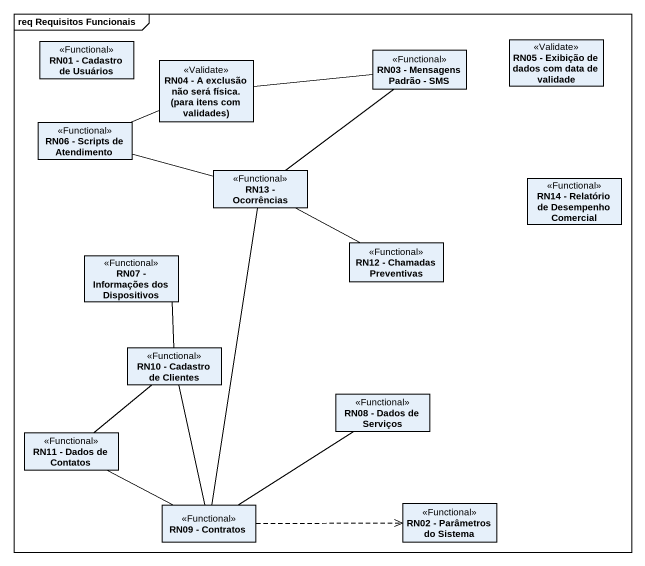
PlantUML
@startuml
mainframe req Requisitos Funcionais
hide circle
hide empty members
class "RN01 - Cadastro de Usuários" as RN01_Cadastro_de_Usuários <<Functional>>
class "RN04 - A exclusão não será física. (para itens com validades)" as RN04_A_exclusão_não_será <<Validate>>
class "RN03 - Mensagens Padrão - SMS" as RN03_Mensagens_Padrão_SMS <<Functional>>
class "RN05 - Exibição de dados com data de validade" as RN05_Exibição_de_dados_com <<Validate>>
class "RN06 - Scripts de Atendimento" as RN06_Scripts_de_Atendimento <<Functional>>
class "RN13 - Ocorrências" as RN13_Ocorrências <<Functional>>
class "RN14 - Relatório de Desempenho Comercial" as RN14_Relatório_de <<Functional>>
class "RN07 - Informações dos Dispositivos" as RN07_Informações_dos <<Functional>>
class "RN12 - Chamadas Preventivas" as RN12_Chamadas_Preventivas <<Functional>>
class "RN10 - Cadastro de Clientes" as RN10_Cadastro_de_Clientes <<Functional>>
class "RN08 - Dados de Serviços" as RN08_Dados_de_Serviços <<Functional>>
class "RN11 - Dados de Contatos" as RN11_Dados_de_Contatos <<Functional>>
class "RN09 - Contratos" as RN09_Contratos <<Functional>>
class "RN02 - Parâmetros do Sistema" as RN02_Parâmetros_do_Sistema <<Functional>>
RN04_A_exclusão_não_será -right- RN03_Mensagens_Padrão_SMS
RN04_A_exclusão_não_será -left- RN06_Scripts_de_Atendimento
RN03_Mensagens_Padrão_SMS -- RN13_Ocorrências
RN06_Scripts_de_Atendimento -right- RN13_Ocorrências
RN13_Ocorrências -right- RN12_Chamadas_Preventivas
RN10_Cadastro_de_Clientes -up- RN07_Informações_dos
RN11_Dados_de_Contatos -up- RN10_Cadastro_de_Clientes
RN09_Contratos -up- RN13_Ocorrências
RN09_Contratos -up- RN10_Cadastro_de_Clientes
RN09_Contratos -up- RN08_Dados_de_Serviços
RN09_Contratos -left- RN11_Dados_de_Contatos
RN09_Contratos .right.> RN02_Parâmetros_do_Sistema
@enduml
